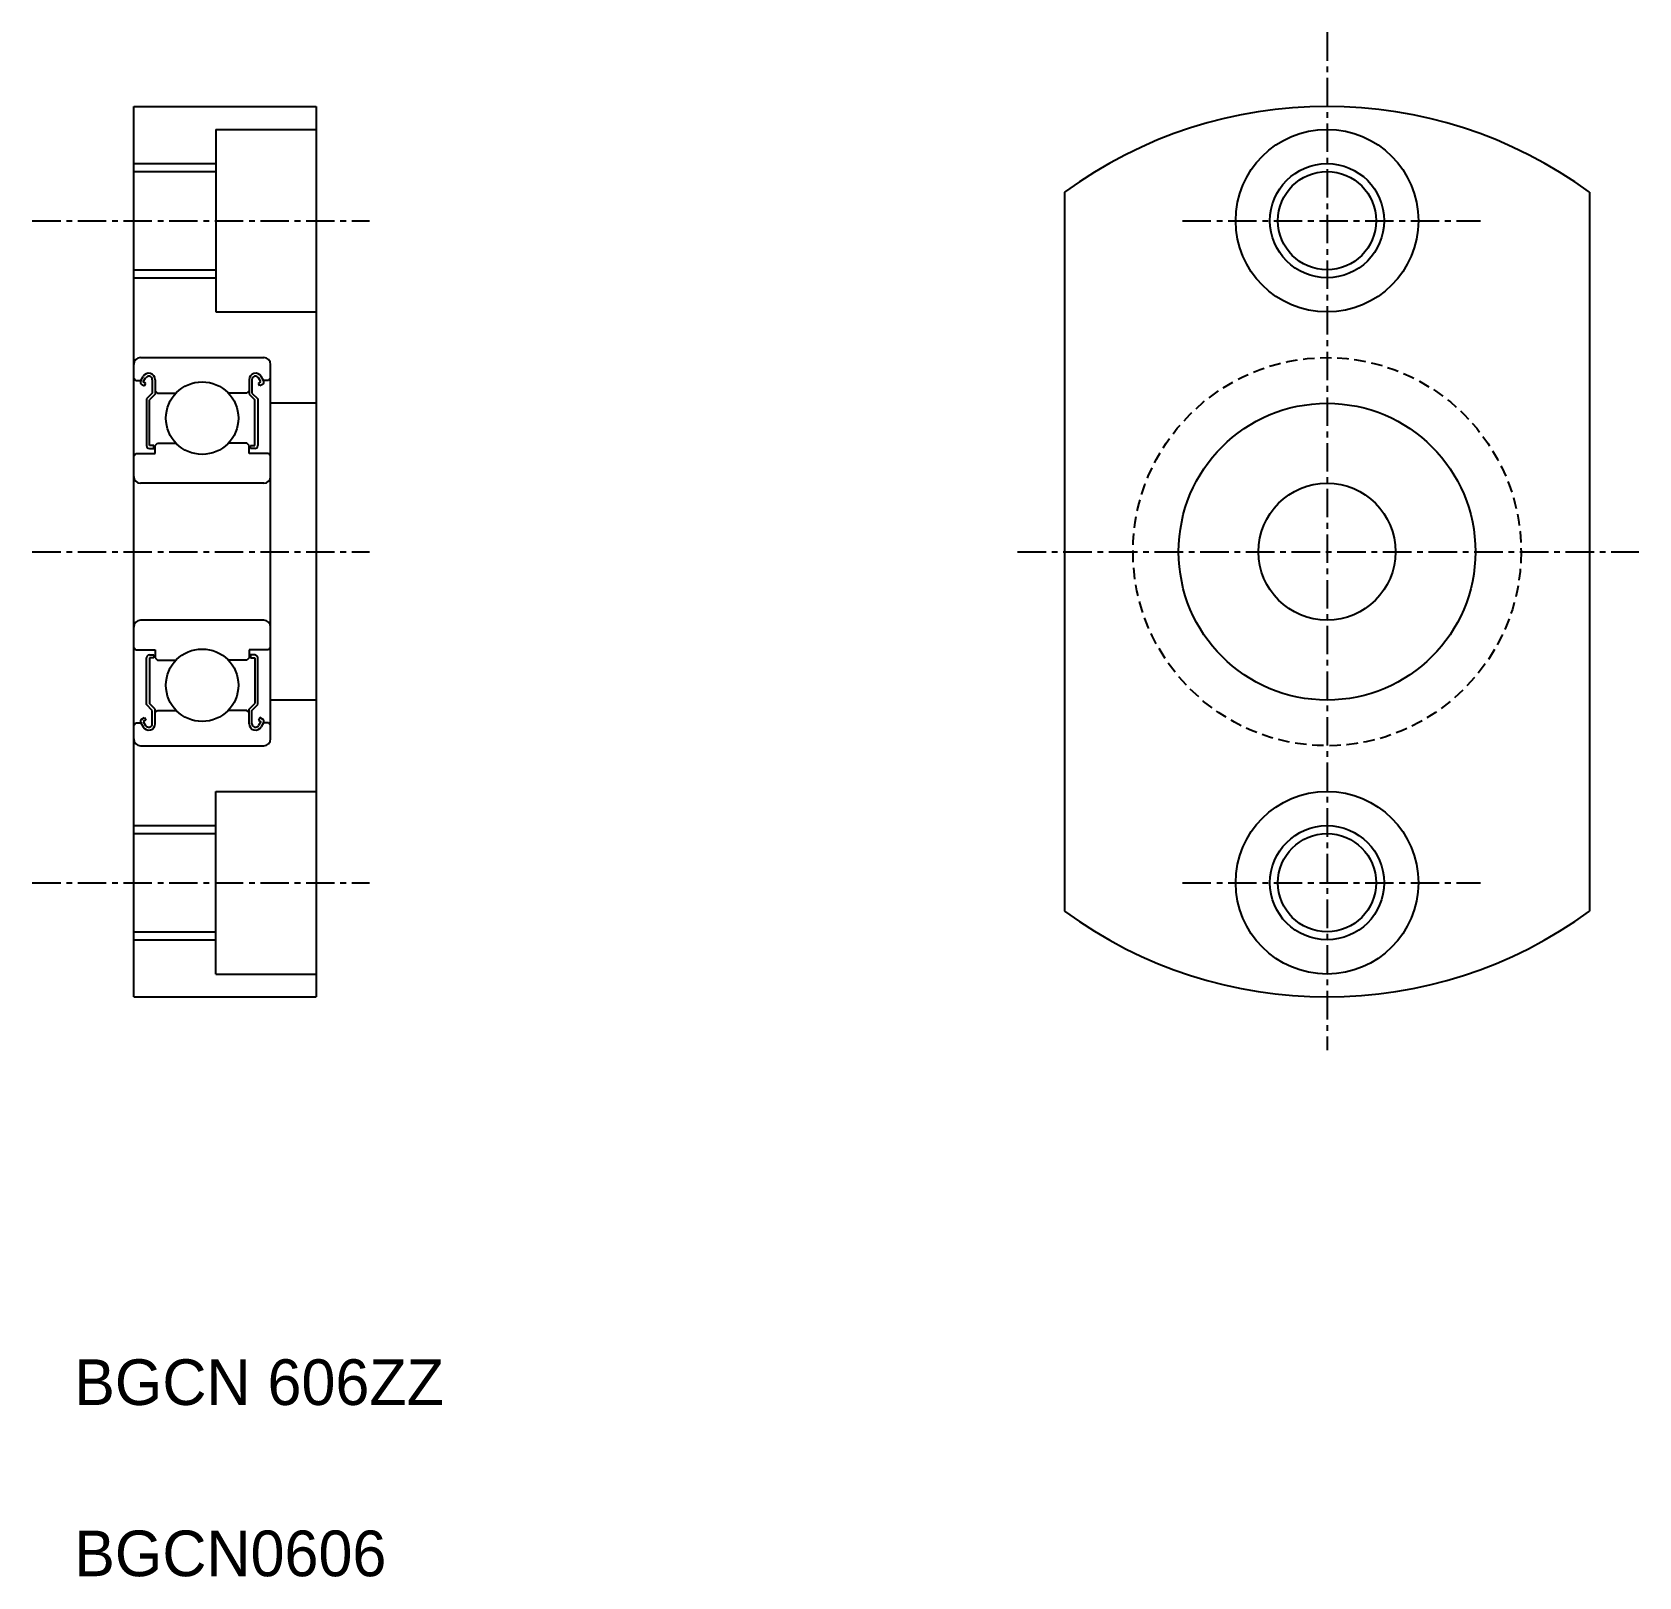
# Model space of a CAD drawing. Extents: x 126.4 to 196.8, y 76 to 143.6.
import ezdxf

# ---------------------------------------------------------------- set-up
doc = ezdxf.new("R2010")
doc.units = 0
doc.linetypes.add('CENTER', pattern=[2, 1.25, -0.25, 0.25, -0.25])
doc.linetypes.add('DASHED', pattern=[0.75, 0.5, -0.25])
doc.layers.get('0').update_dxf_attribs({"linetype": 'CONTINUOUS'})
doc.layers.add('CENTER', color=1, linetype='CENTER')

msp = doc.modelspace()

# ---------------------------------------------------------------- linework, layer by layer
at = {"color": 7, "linetype": 'CONTINUOUS'}
for p, q in [((130.893, 101.38), (130.893, 140.38)), ((130.893, 140.38), (138.893, 140.38)), ((132.893, 140.38), (132.893, 140.38)), ((134.893, 140.38), (134.893, 140.38)), ((138.893, 140.38), (138.893, 101.38)), ((134.493, 139.38), (134.493, 131.38)), ((134.493, 139.38), (138.893, 139.38)), ((130.893, 137.53), (134.493, 137.53)), ((171.67, 136.628), (171.67, 105.132)), ((194.67, 136.628), (194.67, 105.132)), ((130.893, 133.23), (134.493, 133.23)), ((134.493, 131.38), (138.893, 131.38)), ((131.193, 129.38), (136.593, 129.38)), ((136.893, 112.68), (136.893, 129.08)), ((130.893, 128.48), (130.993, 128.38)), ((130.993, 128.38), (131.206, 128.38)), ((131.206, 128.38), (131.309, 128.553)), ((131.252, 128.208), (131.361, 128.146)), ((131.315, 128.317), (131.418, 128.49)), ((131.424, 128.254), (131.315, 128.317)), ((131.361, 128.146), (131.424, 128.254)), ((131.709, 128.412), (131.709, 127.83)), ((131.834, 128.412), (131.834, 127.778)), ((135.951, 128.412), (135.951, 127.778)), ((136.076, 128.412), (136.076, 127.83)), ((136.361, 128.254), (136.47, 128.317)), ((136.424, 128.146), (136.361, 128.254)), ((136.47, 128.317), (136.368, 128.49)), ((136.533, 128.208), (136.424, 128.146)), ((136.579, 128.38), (136.476, 128.553)), ((136.793, 128.38), (136.579, 128.38)), ((136.893, 128.48), (136.793, 128.38)), ((131.709, 127.83), (131.458, 127.579)), ((131.458, 127.579), (131.458, 125.525)), ((131.834, 127.778), (131.583, 127.527)), ((131.583, 125.525), (131.583, 127.527)), ((131.834, 127.93), (131.934, 127.83)), ((131.934, 127.83), (132.748, 127.83)), ((135.851, 127.83), (135.037, 127.83)), ((135.951, 127.93), (135.851, 127.83)), ((135.951, 127.778), (136.202, 127.527)), ((136.076, 127.83), (136.328, 127.579)), ((136.202, 125.525), (136.202, 127.527)), ((136.328, 127.579), (136.328, 125.525)), ((138.893, 127.38), (136.893, 127.38)), ((131.772, 125.525), (131.583, 125.525)), ((131.583, 125.4), (131.771, 125.4)), ((131.771, 125.4), (131.771, 125.525)), ((131.834, 125.53), (131.934, 125.63)), ((131.834, 125.18), (131.834, 125.53)), ((131.934, 125.63), (132.748, 125.63)), ((135.851, 125.63), (135.037, 125.63)), ((135.951, 125.53), (135.851, 125.63)), ((135.951, 125.18), (135.951, 125.53)), ((136.014, 125.4), (136.014, 125.525)), ((136.014, 125.525), (136.202, 125.525)), ((136.202, 125.4), (136.014, 125.4)), ((130.893, 125.08), (130.993, 125.18)), ((130.993, 125.18), (131.834, 125.18)), ((136.793, 125.18), (135.951, 125.18)), ((136.893, 125.08), (136.793, 125.18)), ((136.593, 123.88), (131.193, 123.88)), ((136.593, 117.88), (131.193, 117.88)), ((130.893, 116.68), (130.993, 116.58)), ((130.993, 116.58), (131.834, 116.58)), ((131.458, 114.181), (131.458, 116.234)), ((131.583, 116.36), (131.771, 116.36)), ((131.583, 116.234), (131.583, 114.233)), ((131.772, 116.234), (131.583, 116.234)), ((131.771, 116.36), (131.771, 116.234)), ((131.834, 116.58), (131.834, 116.23)), ((131.834, 116.23), (131.934, 116.13)), ((135.951, 116.23), (135.851, 116.13)), ((135.951, 116.58), (135.951, 116.23)), ((136.793, 116.58), (135.951, 116.58)), ((136.014, 116.36), (136.014, 116.234)), ((136.202, 116.36), (136.014, 116.36)), ((136.014, 116.234), (136.202, 116.234)), ((136.202, 116.234), (136.202, 114.233)), ((136.328, 114.181), (136.328, 116.234)), ((136.893, 116.68), (136.793, 116.58)), ((131.934, 116.13), (132.748, 116.13)), ((135.851, 116.13), (135.037, 116.13)), ((131.709, 113.93), (131.458, 114.181)), ((131.834, 113.982), (131.583, 114.233)), ((135.951, 113.982), (136.202, 114.233)), ((136.076, 113.93), (136.328, 114.181)), ((138.893, 114.38), (136.893, 114.38)), ((130.893, 113.28), (130.993, 113.38)), ((130.993, 113.38), (131.206, 113.38)), ((131.206, 113.38), (131.309, 113.207)), ((131.252, 113.551), (131.361, 113.614)), ((131.424, 113.505), (131.315, 113.443)), ((131.315, 113.443), (131.418, 113.269)), ((131.361, 113.614), (131.424, 113.505)), ((131.709, 113.347), (131.709, 113.93)), ((131.834, 113.347), (131.834, 113.982)), ((131.834, 113.83), (131.934, 113.93)), ((131.934, 113.93), (132.748, 113.93)), ((135.851, 113.93), (135.037, 113.93)), ((135.951, 113.83), (135.851, 113.93)), ((135.951, 113.347), (135.951, 113.982)), ((136.076, 113.347), (136.076, 113.93)), ((136.424, 113.614), (136.361, 113.505)), ((136.361, 113.505), (136.47, 113.443)), ((136.47, 113.443), (136.368, 113.269)), ((136.533, 113.551), (136.424, 113.614)), ((136.579, 113.38), (136.476, 113.207)), ((136.793, 113.38), (136.579, 113.38)), ((136.893, 113.28), (136.793, 113.38)), ((131.193, 112.38), (136.593, 112.38)), ((134.493, 110.38), (138.893, 110.38)), ((134.493, 102.38), (134.493, 110.38)), ((130.893, 108.53), (134.493, 108.53)), ((130.893, 104.23), (134.493, 104.23)), ((134.493, 102.38), (138.893, 102.38)), ((130.893, 101.38), (138.893, 101.38)), ((132.893, 101.38), (132.893, 101.38)), ((134.893, 101.38), (134.893, 101.38))]:
    msp.add_line(p, q, dxfattribs=at)
at = {"color": 3, "linetype": 'CONTINUOUS'}
for p, q in [((130.893, 137.88), (134.493, 137.88)), ((130.893, 132.88), (134.493, 132.88)), ((130.893, 108.88), (134.493, 108.88)), ((130.893, 103.88), (134.493, 103.88))]:
    msp.add_line(p, q, dxfattribs=at)
at = {"color": 7, "linetype": 'CONTINUOUS'}
for centre, radius in [((183.17, 135.38), 4), ((183.17, 135.38), 2.15), ((133.893, 126.73), 1.587), ((183.17, 120.88), 6.5), ((183.17, 120.88), 3), ((133.893, 115.03), 1.587), ((183.17, 106.38), 4), ((183.17, 106.38), 2.15)]:
    msp.add_circle(centre, radius, dxfattribs=at)
at = {"color": 3, "linetype": 'CONTINUOUS'}
for centre in [(183.17, 135.38), (183.17, 106.38)]:
    msp.add_circle(centre, 2.5, dxfattribs=at)
at = {"color": 3, "linetype": 'DASHED'}
msp.add_circle((183.17, 120.88), 8.5, dxfattribs=at)
at = {"color": 7, "linetype": 'CONTINUOUS'}
for centre, radius, start, end in [((183.17, 120.88), 19.5, 53.86119, 126.13881), ((131.193, 129.08), 0.3, 90, 180), ((136.593, 129.08), 0.3, 0, 90), ((131.315, 128.317), 0.126, 149.99264, 240.00259), ((131.553, 128.412), 0.282, 0, 150.00169), ((131.553, 128.412), 0.156, 0, 150.00191), ((136.232, 128.412), 0.282, 29.99831, 180), ((136.232, 128.412), 0.156, 29.99809, 180), ((136.47, 128.317), 0.126, 299.99741, 30.00736), ((131.583, 125.525), 0.126, 180.00005, 270.00003), ((136.202, 125.525), 0.126, 269.99997, 359.99995), ((131.193, 124.18), 0.3, 180, 270), ((136.593, 124.18), 0.3, 270, 0), ((131.193, 117.58), 0.3, 90, 180), ((136.593, 117.58), 0.3, 0, 90), ((131.583, 116.234), 0.126, 89.99997, 179.99995), ((136.202, 116.234), 0.126, 0.00005, 90.00003), ((131.315, 113.443), 0.126, 119.99741, 210.00736), ((131.553, 113.347), 0.282, 209.99831, 0), ((131.553, 113.347), 0.156, 209.99809, 0), ((136.232, 113.347), 0.282, 180, 330.00169), ((136.232, 113.347), 0.156, 180, 330.00191), ((136.47, 113.443), 0.126, 329.99264, 60.00259), ((131.193, 112.68), 0.3, 180, 270), ((136.593, 112.68), 0.3, 270, 0), ((183.17, 120.88), 19.5, 233.86119, 306.13881)]:
    msp.add_arc(centre, radius, start, end, dxfattribs=at)
at = {"layer": 'CENTER', "color": 1, "linetype": 'CENTER'}
for p, q in [((183.17, 143.639), (183.17, 99.05)), ((126.445, 135.38), (141.224, 135.38)), ((176.836, 135.38), (189.888, 135.38)), ((126.445, 120.88), (141.224, 120.88)), ((169.615, 120.88), (196.83, 120.88)), ((126.445, 106.38), (141.224, 106.38)), ((176.836, 106.38), (189.888, 106.38))]:
    msp.add_line(p, q, dxfattribs=at)

# ---------------------------------------------------------------- texts
at = {"color": 7, "linetype": 'CONTINUOUS'}
for s, p in [('BGCN 606ZZ', (128.286, 83.502)), ('BGCN0606', (128.286, 76.002))]:
    msp.add_text(s, height=2, dxfattribs=at).set_placement(p)

doc.saveas('drawing.dxf')
